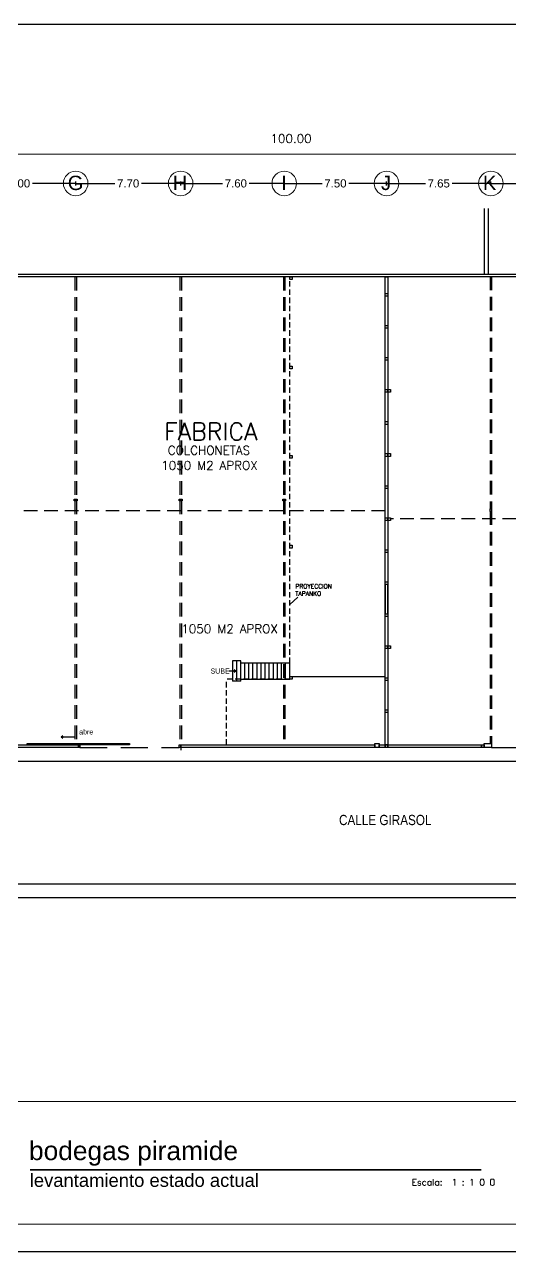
# Model space of a CAD drawing. Header units: millimetres. Extents: x 0 to 265, y 0 to 186.
# Drawn here: x 56.7 to 92.3, y 0 to 90 of the extents above; entities that cross this region are included whole.
import ezdxf
from ezdxf.enums import TextEntityAlignment as Align

# ---------------------------------------------------------------- set-up
doc = ezdxf.new("R2010")
doc.units = ezdxf.units.MM
doc.linetypes.add('JIS_02_2.0', pattern=[3, 2, -1])
for name, color, linetype in [('APOYOS', 40, 'Continuous'), ('AREAS DE TRABAJO', 60, 'Continuous'), ('ARMADO DE CASTILLOS', 1, 'Continuous'), ('BANQUETA', 241, 'Continuous'), ('DEMOLICION', 210, 'Continuous'), ('Ejes y cotas', 251, 'Continuous'), ('ESCALERAS', 41, 'Continuous'), ('HERRERIA', 242, 'Continuous'), ('MOVILIARIO COLCHAS', 251, 'Continuous'), ('MURO DIVISORIO', 51, 'Continuous'), ('PROYECCION', 63, 'JIS_02_2.0'), ('PROYECCION ESTRUCTURA', 100, 'Continuous'), ('TEXTO', 7, 'Continuous')]:
    doc.layers.add(name, color=color, linetype=linetype)
for name, color, linetype, lineweight in [('ARQ_Texto', 7, 'Continuous', 18), ('MURO DE CARGA', 18, 'Continuous', 30), ('Solapa', 7, 'Continuous', 18)]:
    doc.layers.add(name, color=color, linetype=linetype, lineweight=lineweight)
doc.styles.add('Annotative', font='arial.ttf')
doc.styles.add('Roman S', font='romans.shx')
doc.styles.get("Standard").update_dxf_attribs({"font": 'arial.ttf'})
doc.styles.add('SWIS', font='swissek.ttf')
doc.dimstyles.new('Copia(2) de ISO-25', dxfattribs={"dimtxt": 0.2, "dimasz": 0.1, "dimexe": 0.15, "dimexo": 0.15, "dimgap": 0.075, "dimtad": 2, "dimtih": 1, "dimtoh": 1, "dimzin": 1, "dimdsep": 46, "dimtxsty": 'Standard', "dimblk": 'ORIGIN2', "dimcen": 0.1, "dimazin": 0, "dimtfac": 1, "dimtix": 1, "dimtmove": 0, "dimatfit": 3, "dimfxl": 0.25, "dimarcsym": 0})

# ---------------------------------------------------------------- blocks, each defined once
blk = doc.blocks.new('_BoxFilled')
at = {"color": 0, "linetype": 'ByBlock', "lineweight": -2}
blk.add_line((-0.5, 0), (-1, 0), dxfattribs=at)
at = {"color": 0, "linetype": 'ByBlock', "lineweight": 0}
blk.add_solid([(-0.5, 0.5), (0.5, 0.5), (-0.5, -0.5), (0.5, -0.5)], dxfattribs=at)
blk = doc.blocks.new('*D48')
at = {"layer": 'DEFPOINTS', "color": 0, "transparency": 16777216}
for p in [(68.183, 78.344), (60.483, 77.498), (68.183, 77.498)]:
    blk.add_point(p, dxfattribs=at)
at = {"layer": 'Ejes y cotas', "color": 0, "lineweight": -2, "transparency": 16777216}
for p, q in [((60.483, 78.198), (60.483, 78.494)), ((60.583, 78.344), (63.357, 78.344)), ((68.083, 78.344), (65.309, 78.344)), ((68.183, 78.198), (68.183, 78.494))]:
    blk.add_line(p, q, dxfattribs=at)
at = {"layer": 'Ejes y cotas', "color": 0, "lineweight": -2, "transparency": 16777216, "xscale": 0.1, "yscale": 0.1, "zscale": 0.1, "rotation": 180}
blk.add_blockref('_BoxFilled', (60.483, 78.344), dxfattribs=at)
at = {"layer": 'Ejes y cotas', "color": 0, "lineweight": -2, "transparency": 16777216, "xscale": 0.1, "yscale": 0.1, "zscale": 0.1}
blk.add_blockref('_BoxFilled', (68.183, 78.344), dxfattribs=at)
at = {"layer": 'Ejes y cotas', "color": 0, "lineweight": 0, "transparency": 16777216, "insert": (64.333, 78.344), "char_height": 0.6, "attachment_point": 5}
blk.add_mtext('7.70', dxfattribs=at)
blk = doc.blocks.new('*D49')
at = {"layer": 'DEFPOINTS', "color": 0, "transparency": 16777216}
for p in [(75.783, 78.344), (68.183, 77.498), (75.783, 77.498)]:
    blk.add_point(p, dxfattribs=at)
at = {"layer": 'Ejes y cotas', "color": 0, "lineweight": -2, "transparency": 16777216}
for p, q in [((68.183, 78.198), (68.183, 78.494)), ((68.283, 78.344), (71.253, 78.344)), ((75.683, 78.344), (73.205, 78.344)), ((75.783, 78.198), (75.783, 78.494))]:
    blk.add_line(p, q, dxfattribs=at)
at = {"layer": 'Ejes y cotas', "color": 0, "lineweight": -2, "transparency": 16777216, "xscale": 0.1, "yscale": 0.1, "zscale": 0.1, "rotation": 180}
blk.add_blockref('_BoxFilled', (68.183, 78.344), dxfattribs=at)
at = {"layer": 'Ejes y cotas', "color": 0, "lineweight": -2, "transparency": 16777216, "xscale": 0.1, "yscale": 0.1, "zscale": 0.1}
blk.add_blockref('_BoxFilled', (75.783, 78.344), dxfattribs=at)
at = {"layer": 'Ejes y cotas', "color": 0, "lineweight": 0, "transparency": 16777216, "insert": (72.229, 78.344), "char_height": 0.6, "attachment_point": 5}
blk.add_mtext('7.60', dxfattribs=at)
blk = doc.blocks.new('*D50')
at = {"layer": 'DEFPOINTS', "color": 0, "transparency": 16777216}
for p in [(83.283, 78.344), (75.783, 77.498), (83.283, 77.498)]:
    blk.add_point(p, dxfattribs=at)
at = {"layer": 'Ejes y cotas', "color": 0, "lineweight": -2, "transparency": 16777216}
for p, q in [((75.783, 78.198), (75.783, 78.494)), ((75.883, 78.344), (78.557, 78.344)), ((83.183, 78.344), (80.509, 78.344)), ((83.283, 78.198), (83.283, 78.494))]:
    blk.add_line(p, q, dxfattribs=at)
at = {"layer": 'Ejes y cotas', "color": 0, "lineweight": -2, "transparency": 16777216, "xscale": 0.1, "yscale": 0.1, "zscale": 0.1, "rotation": 180}
blk.add_blockref('_BoxFilled', (75.783, 78.344), dxfattribs=at)
at = {"layer": 'Ejes y cotas', "color": 0, "lineweight": -2, "transparency": 16777216, "xscale": 0.1, "yscale": 0.1, "zscale": 0.1}
blk.add_blockref('_BoxFilled', (83.283, 78.344), dxfattribs=at)
at = {"layer": 'Ejes y cotas', "color": 0, "lineweight": 0, "transparency": 16777216, "insert": (79.533, 78.344), "char_height": 0.6, "attachment_point": 5}
blk.add_mtext('7.50', dxfattribs=at)
blk = doc.blocks.new('*D51')
at = {"layer": 'DEFPOINTS', "color": 0, "transparency": 16777216}
for p in [(90.933, 78.344), (83.283, 77.498), (90.933, 77.498)]:
    blk.add_point(p, dxfattribs=at)
at = {"layer": 'Ejes y cotas', "color": 0, "lineweight": -2, "transparency": 16777216}
for p, q in [((83.283, 78.198), (83.283, 78.494)), ((83.383, 78.344), (86.129, 78.344)), ((90.833, 78.344), (88.087, 78.344)), ((90.933, 78.198), (90.933, 78.494))]:
    blk.add_line(p, q, dxfattribs=at)
at = {"layer": 'Ejes y cotas', "color": 0, "lineweight": -2, "transparency": 16777216, "xscale": 0.1, "yscale": 0.1, "zscale": 0.1, "rotation": 180}
blk.add_blockref('_BoxFilled', (83.283, 78.344), dxfattribs=at)
at = {"layer": 'Ejes y cotas', "color": 0, "lineweight": -2, "transparency": 16777216, "xscale": 0.1, "yscale": 0.1, "zscale": 0.1}
blk.add_blockref('_BoxFilled', (90.933, 78.344), dxfattribs=at)
at = {"layer": 'Ejes y cotas', "color": 0, "lineweight": 0, "transparency": 16777216, "insert": (87.108, 78.344), "char_height": 0.6, "attachment_point": 5}
blk.add_mtext('7.65', dxfattribs=at)
blk = doc.blocks.new('*D52')
at = {"layer": 'DEFPOINTS', "color": 0, "transparency": 16777216}
for p in [(100.933, 78.344), (90.933, 77.498), (100.933, 77.498)]:
    blk.add_point(p, dxfattribs=at)
at = {"layer": 'Ejes y cotas', "color": 0, "lineweight": -2, "transparency": 16777216}
for p, q in [((90.933, 78.198), (90.933, 78.494)), ((91.033, 78.344), (95.875, 78.344)), ((100.833, 78.344), (98.241, 78.344)), ((100.933, 78.198), (100.933, 78.494))]:
    blk.add_line(p, q, dxfattribs=at)
at = {"layer": 'Ejes y cotas', "color": 0, "lineweight": -2, "transparency": 16777216, "xscale": 0.1, "yscale": 0.1, "zscale": 0.1, "rotation": 180}
blk.add_blockref('_BoxFilled', (90.933, 78.344), dxfattribs=at)
at = {"layer": 'Ejes y cotas', "color": 0, "lineweight": -2, "transparency": 16777216, "xscale": 0.1, "yscale": 0.1, "zscale": 0.1}
blk.add_blockref('_BoxFilled', (100.933, 78.344), dxfattribs=at)
at = {"layer": 'Ejes y cotas', "color": 0, "lineweight": 0, "transparency": 16777216, "insert": (97.058, 78.344), "char_height": 0.6, "attachment_point": 5}
blk.add_mtext('10.00', dxfattribs=at)
blk = doc.blocks.new('*D42')
at = {"layer": 'DEFPOINTS', "color": 0, "transparency": 16777216}
for p in [(60.483, 78.344), (52.483, 77.498), (60.483, 77.498)]:
    blk.add_point(p, dxfattribs=at)
at = {"layer": 'Ejes y cotas', "color": 0, "lineweight": -2, "transparency": 16777216}
for p, q in [((52.483, 78.198), (52.483, 78.494)), ((52.583, 78.344), (55.354, 78.344)), ((60.383, 78.344), (57.311, 78.344)), ((60.483, 78.198), (60.483, 78.494))]:
    blk.add_line(p, q, dxfattribs=at)
at = {"layer": 'Ejes y cotas', "color": 0, "lineweight": -2, "transparency": 16777216, "xscale": 0.1, "yscale": 0.1, "zscale": 0.1, "rotation": 180}
blk.add_blockref('_BoxFilled', (52.483, 78.344), dxfattribs=at)
at = {"layer": 'Ejes y cotas', "color": 0, "lineweight": -2, "transparency": 16777216, "xscale": 0.1, "yscale": 0.1, "zscale": 0.1}
blk.add_blockref('_BoxFilled', (60.483, 78.344), dxfattribs=at)
at = {"layer": 'Ejes y cotas', "color": 0, "lineweight": 0, "transparency": 16777216, "insert": (56.333, 78.344), "char_height": 0.6, "attachment_point": 5}
blk.add_mtext('8.00', dxfattribs=at)

msp = doc.modelspace()

# ---------------------------------------------------------------- linework, layer by layer
msp.add_lwpolyline([(0, 0), (150, 0), (150, 90), (0, 90)], close=True)
at = {"layer": 'APOYOS'}
for points in [[(76.183, 71.498), (76.363, 71.498), (76.363, 71.298), (76.183, 71.298)], [(76.183, 64.948), (76.363, 64.948), (76.363, 64.748), (76.183, 64.748)], [(76.183, 58.398), (76.363, 58.398), (76.363, 58.198), (76.183, 58.198)], [(60.583, 55.193), (60.583, 55.073), (60.383, 55.073), (60.383, 55.193)], [(68.283, 55.193), (68.283, 55.073), (68.083, 55.073), (68.083, 55.193)], [(75.883, 55.193), (75.883, 55.073), (75.683, 55.073), (75.683, 55.193)], [(90.983, 54.273), (90.883, 54.273), (90.883, 54.473), (90.983, 54.473)], [(76.183, 51.798), (76.363, 51.798), (76.363, 51.598), (76.183, 51.598)], [(76.183, 42.173), (76.363, 42.173), (76.363, 41.973), (76.183, 41.973)], [(60.683, 37.173), (60.783, 37.173), (60.783, 36.973), (60.683, 36.973)], [(68.083, 37.173), (68.183, 37.173), (68.183, 36.973), (68.083, 36.973)], [(90.983, 37.273), (90.983, 36.973), (90.433, 36.973), (90.433, 37.273)]]:
    msp.add_lwpolyline(points, close=True, dxfattribs=at)
at = {"layer": 'AREAS DE TRABAJO'}
msp.add_line((76.363, 42.173), (83.183, 42.173), dxfattribs=at)
at = {"layer": 'ARMADO DE CASTILLOS'}
for points in [[(83.183, 70.273), (83.383, 70.273), (83.383, 70.073), (83.183, 70.073)], [(83.183, 67.923), (83.383, 67.923), (83.383, 67.723), (83.183, 67.723)], [(83.183, 65.573), (83.383, 65.573), (83.383, 65.373), (83.183, 65.373)], [(83.183, 63.223), (83.383, 63.223), (83.383, 63.023), (83.183, 63.023)], [(83.383, 63.223), (83.583, 63.223), (83.583, 63.023), (83.383, 63.023)], [(83.183, 60.873), (83.383, 60.873), (83.383, 60.673), (83.183, 60.673)], [(83.183, 58.523), (83.383, 58.523), (83.383, 58.323), (83.183, 58.323)], [(83.383, 58.523), (83.583, 58.523), (83.583, 58.323), (83.383, 58.323)], [(83.183, 56.173), (83.383, 56.173), (83.383, 55.973), (83.183, 55.973)], [(83.183, 53.823), (83.383, 53.823), (83.383, 53.623), (83.183, 53.623)], [(83.383, 53.823), (83.583, 53.823), (83.583, 53.623), (83.383, 53.623)], [(83.183, 51.473), (83.383, 51.473), (83.383, 51.273), (83.183, 51.273)], [(83.183, 49.123), (83.383, 49.123), (83.383, 48.923), (83.183, 48.923)], [(83.183, 46.773), (83.383, 46.773), (83.383, 46.573), (83.183, 46.573)], [(83.183, 44.423), (83.383, 44.423), (83.383, 44.223), (83.183, 44.223)], [(83.383, 44.423), (83.583, 44.423), (83.583, 44.223), (83.383, 44.223)], [(83.183, 42.073), (83.383, 42.073), (83.383, 41.873), (83.183, 41.873)], [(83.183, 39.723), (83.383, 39.723), (83.383, 39.523), (83.183, 39.523)], [(83.183, 37.173), (83.383, 37.173), (83.383, 36.973), (83.183, 36.973)], [(90.233, 37.173), (90.433, 37.173), (90.433, 36.973), (90.233, 36.973)]]:
    msp.add_lwpolyline(points, close=True, dxfattribs=at)
at = {"layer": 'ARQ_Texto', "linetype": 'Continuous', "const_width": 0.123}
msp.add_lwpolyline([(57.137, 5.996), (90.237, 5.996)], dxfattribs=at)
at = {"layer": 'BANQUETA'}
for p, q in [((30.169, 35.973), (127.983, 35.973)), ((29.308, 26.973), (127.983, 26.973)), ((29.308, 25.973), (127.983, 25.973))]:
    msp.add_line(p, q, dxfattribs=at)
at = {"layer": 'DEMOLICION'}
msp.add_lwpolyline([(83.183, 46.773), (83.383, 46.773), (83.383, 48.923), (83.183, 48.923)], close=True, dxfattribs=at)
at = {"layer": 'Ejes y cotas', "lineweight": 0, "ltscale": 0.01}
for centre in [(60.483, 78.346), (68.183, 78.346), (75.783, 78.346), (83.283, 78.346), (90.933, 78.346)]:
    msp.add_circle(centre, 0.9, dxfattribs=at)
at = {"layer": 'ESCALERAS'}
for p, q in [((72.583, 43.323), (71.983, 43.323)), ((71.983, 43.323), (71.983, 41.823)), ((72.283, 43.323), (72.283, 41.823)), ((72.583, 41.823), (72.583, 43.323)), ((72.583, 43.173), (76.183, 43.173)), ((72.883, 41.973), (72.883, 43.173)), ((73.183, 41.973), (73.183, 43.173)), ((73.483, 41.973), (73.483, 43.173)), ((73.783, 41.973), (73.783, 43.173)), ((74.083, 41.973), (74.083, 43.173)), ((74.383, 41.973), (74.383, 43.173)), ((74.683, 41.973), (74.683, 43.173)), ((74.983, 41.973), (74.983, 43.173)), ((75.283, 41.973), (75.283, 43.173)), ((75.583, 41.973), (75.583, 43.173)), ((75.883, 41.973), (75.883, 43.173)), ((76.183, 41.973), (76.183, 43.173)), ((72.583, 41.823), (71.983, 41.823)), ((72.583, 41.973), (76.183, 41.973))]:
    msp.add_line(p, q, dxfattribs=at)
at = {"layer": 'HERRERIA'}
for p, q in [((72.233, 42.573), (71.733, 42.573)), ((72.233, 42.573), (72.108, 42.673)), ((72.233, 42.573), (72.108, 42.473)), ((59.411, 37.751), (59.536, 37.851)), ((59.411, 37.751), (60.411, 37.751)), ((59.411, 37.751), (59.536, 37.651)), ((68.183, 36.973), (68.183, 36.78))]:
    msp.add_line(p, q, dxfattribs=at)
msp.add_lwpolyline([(56.933, 37.273), (64.433, 37.273), (64.433, 37.173), (56.933, 37.173)], close=True, dxfattribs=at)
at = {"layer": 'MURO DE CARGA'}
for p, q in [((90.433, 76.498), (90.433, 71.698)), ((90.733, 76.498), (90.733, 71.698))]:
    msp.add_line(p, q, dxfattribs=at)
msp.add_lwpolyline([(52.383, 71.498), (28.108, 71.498), (28.108, 71.698), (127.983, 71.698), (127.983, 71.498), (52.583, 71.498)], dxfattribs=at)
for points in [[(83.383, 71.498), (83.383, 37.173), (83.183, 37.173), (83.183, 71.498)], [(32.258, 37.173), (60.683, 37.173), (60.683, 36.973), (32.258, 36.973)], [(68.183, 37.173), (82.433, 37.173), (82.433, 36.973), (68.183, 36.973)], [(82.433, 37.273), (82.733, 37.273), (82.733, 36.973), (82.433, 36.973)], [(82.733, 37.173), (83.183, 37.173), (83.183, 36.973), (82.733, 36.973)], [(83.383, 37.173), (90.233, 37.173), (90.233, 36.973), (83.383, 36.973)]]:
    msp.add_lwpolyline(points, close=True, dxfattribs=at)
at = {"layer": 'MURO DIVISORIO'}
msp.add_line((76.183, 47.461), (76.77, 47.992), dxfattribs=at)
at = {"layer": 'PROYECCION', "ltscale": 0.2}
for p, q in [((76.183, 41.973), (76.183, 71.498)), ((76.183, 41.973), (71.533, 41.973)), ((71.533, 37.173), (71.533, 41.973))]:
    msp.add_line(p, q, dxfattribs=at)
at = {"layer": 'PROYECCION'}
for p, q in [((60.783, 36.973), (68.083, 36.973)), ((90.983, 36.973), (98.583, 36.973))]:
    msp.add_line(p, q, dxfattribs=at)
at = {"layer": 'PROYECCION ESTRUCTURA', "linetype": 'JIS_02_2.0', "ltscale": 0.5, "transparency": 33554559}
for p, q in [((60.433, 71.498), (60.433, 55.193)), ((60.533, 71.498), (60.533, 55.193)), ((68.133, 71.498), (68.133, 55.193)), ((68.233, 71.498), (68.233, 55.193)), ((75.733, 71.498), (75.733, 55.193)), ((75.833, 71.498), (75.833, 55.193)), ((90.883, 71.519), (90.883, 54.494)), ((90.983, 71.519), (90.983, 54.494)), ((60.433, 55.073), (60.433, 37.173)), ((60.533, 55.073), (60.533, 37.173)), ((68.133, 55.073), (68.133, 37.173)), ((68.233, 55.073), (68.233, 37.173)), ((75.733, 55.073), (75.733, 37.173)), ((75.833, 55.073), (75.833, 37.173)), ((83.183, 54.336), (52.583, 54.336)), ((90.883, 54.294), (90.883, 37.269)), ((90.983, 54.294), (90.983, 37.269)), ((127.283, 53.706), (83.583, 53.744))]:
    msp.add_line(p, q, dxfattribs=at)
at = {"layer": 'Solapa'}
for p, q in [((27.608, 80.498), (128.483, 80.498)), ((145.5, 11), (4.5, 11)), ((145.5, 2), (4.5, 2))]:
    msp.add_line(p, q, dxfattribs=at)

# ---------------------------------------------------------------- texts
at = {"layer": 'ARQ_Texto', "linetype": 'Continuous'}
for s, height, style, p in [('bodegas piramide', 1.3807, 'SWIS', (57.059, 8.082)), ('levantamiento estado actual', 0.96649, 'SWIS', (57.115, 5.703)), ('Escala:  1 : 1 0 0 ', 0.48324, 'Roman S', (85.117, 5.314))]:
    msp.add_text(s, height=height, dxfattribs=dict(at, style=style)).set_placement(p, align=Align.TOP_LEFT)
at = {"layer": 'Ejes y cotas', "lineweight": 0}
for s, p in [('G', (59.904, 77.86)), ('H', (67.604, 77.86)), ('I', (75.563, 77.86)), ('J', (82.88, 77.86)), ('K', (90.354, 77.86))]:
    msp.add_text(s, height=1.05, dxfattribs=at).set_placement(p)
at = {"layer": 'MOVILIARIO COLCHAS', "attachment_point": 1, "style": 'Roman S'}
for s, width, gutter_width, heights, insert, char_height in [('{\\C0;100.00}', 12.36534, 16, [2.209], (74.769, 81.951), 0.64), ('{\\C0;FABRICA}', 24.73067, 32, [4.418], (66.972, 60.788), 1.28), ('{\\C0;COLCHONETAS}', 12.36534, 16, [2.209], (67.235, 59.086), 0.64), ('{\\C0;1050 M2 APROX}', 12.36534, 16, [2.209], (66.76, 57.982), 0.64), ('{\\C0;PROYECCION \\PTAPANKO}', 6.18267, 8, [1.104], (76.597, 48.954), 0.32), ('{\\C0;1050 M2 APROX}', 12.36534, 16, [2.209], (68.233, 45.993), 0.64)]:
    msp.add_mtext_dynamic_manual_height_columns(s, width=width, gutter_width=gutter_width, heights=heights, dxfattribs=dict(at, insert=insert, char_height=char_height))
at = {"layer": 'TEXTO', "attachment_point": 1, "style": 'Annotative'}
for s, insert, char_height, width in [('{\\fTechnicLite|b0|i0|c2|p2;SUBE }', (70.376, 42.763), 0.375, 2.04554), ('{\\fTechnicLite|b0|i0|c2|p2;abre}', (60.74, 38.297), 0.375, 0.18683), ('{\\fTechnicLite|b0|i0|c2|p2;CALLE GIRASOL}', (79.797, 32.026), 0.75, 10.42847)]:
    msp.add_mtext(s, dxfattribs=dict(at, insert=insert, char_height=char_height, width=width))

# ---------------------------------------------------------------- dimensions: what is measured, and where the dimension line sits
at = {"layer": 'Ejes y cotas', "lineweight": 0}
for base, p1, p2, picture, middle in [((60.483, 78.344), (52.483, 77.498), (60.483, 77.498), '*D42', (56.333, 78.344)), ((68.183, 78.344), (60.483, 77.498), (68.183, 77.498), '*D48', (64.333, 78.344)), ((75.783, 78.344), (68.183, 77.498), (75.783, 77.498), '*D49', (72.229, 78.344)), ((83.283, 78.344), (75.783, 77.498), (83.283, 77.498), '*D50', (79.533, 78.344)), ((90.933, 78.344), (83.283, 77.498), (90.933, 77.498), '*D51', (87.108, 78.344)), ((100.933, 78.344), (90.933, 77.498), (100.933, 77.498), '*D52', (97.058, 78.344))]:
    dim = msp.add_linear_dim(base=base, p1=p1, p2=p2, dimstyle='Copia(2) de ISO-25', override={"dimtxt": 0.6, "dimexo": 0.7, "dimgap": 0.2, "dimtad": 0, "dimblk1": 'BoxFilled', "dimblk2": 'BoxFilled', "dimsah": 1}, dxfattribs=at)
    dim.commit()
    dim.dimension.update_dxf_attribs({"geometry": picture, "text_midpoint": middle, "dimtype": 160})

doc.saveas('drawing.dxf')
